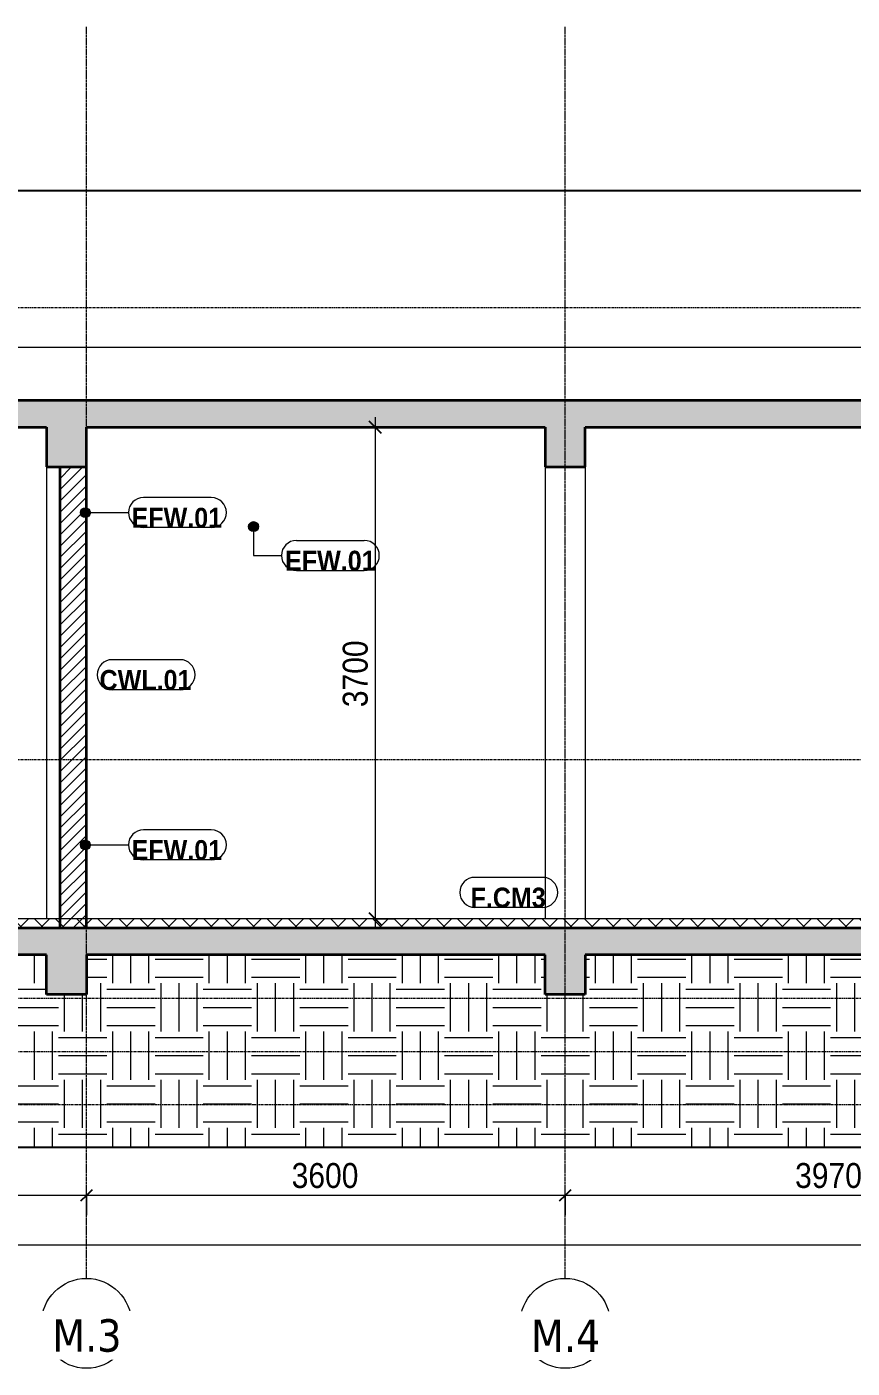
# Model space of a CAD drawing. Header units: millimetres. Extents: x 68650 to 268645, y -2410 to 17645.
# Drawn here: x 229648 to 235854, y -2380 to 7711 of the extents above; entities that cross this region are included whole.
import ezdxf

# ---------------------------------------------------------------- set-up
doc = ezdxf.new("R2010")
doc.units = ezdxf.units.MM
for name, pattern in [('Centre', [31.75, 6.35, -4.7625, 15.875, -4.7625]), ('Grid Line', [22.225, 12.7, -3.175, 3.175, -3.175]), ('Hidden', [7.14375, 4.7625, -2.38125])]:
    doc.linetypes.add(name, pattern=pattern)
for name, color, linetype, lineweight in [('A-ANNO-DIMS', 211, 'Continuous', 9), ('A-ANNO-DIMS-75', 211, 'Continuous', 9), ('A-ANNO-NOTE', 131, 'Continuous', 9), ('A-DETL-GENF', 92, 'Continuous', 18), ('A-DETL-GENF-2', 92, 'Hidden', 25), ('A-DETL-GENF-3', 9, 'Continuous', 18), ('A-DETL-MEDM', 33, 'Continuous', 35), ('A-FLOR-FNSH-1', 7, 'Continuous', 18), ('A-FLOR-LEVL-2', 51, 'Centre', 9), ('A-FLOR-PATT-1', 8, 'Continuous', 18), ('A-WALL', 113, 'Continuous', 18), ('A-WALL-2', 250, 'Continuous', 35), ('A-WALL-PATT-1', 111, 'Continuous', 18), ('S-COLS', 52, 'Continuous', 18), ('S-GRID-1', 1, 'Grid Line', 9), ('S-GRID-IDEN', 1, 'Continuous', 9)]:
    doc.layers.add(name, color=color, linetype=linetype, lineweight=lineweight)
doc.styles.add('Arial_B', font='arialbd.ttf', dxfattribs={"width": 0.9, "height": 150})
doc.styles.add('Tahoma_B', font='tahomabd.ttf', dxfattribs={"height": 243.75})
doc.styles.add('UTM Avo', font='', dxfattribs={"width": 0.9, "height": 187.5})
doc.styles.get('UTM Avo').set_extended_font_data('UTM Avo')
doc.dimstyles.new('1_Dim_chi_tiet_2_5', dxfattribs={"dimscale": 304.8, "dimtxt": 187.368928, "dimasz": 0.295276, "dimexe": 0.246063, "dimexo": 0.0625, "dimgap": 0.024606, "dimtad": 1, "dimdec": 0, "dimrnd": 5, "dimzin": 0, "dimdsep": 46, "dimtxsty": 'UTM Avo', "dimblk1": 'OBLIQUE', "dimblk2": 'OBLIQUE', "dimsah": 1, "dimcen": 0.09, "dimdle": 0.246063, "dimazin": 0, "dimtfac": 1, "dimtdec": 4, "dimtix": 1, "dimtmove": 0, "dimatfit": 3, "dimfxl": 0.492126, "dimfxlon": 1, "dimtvp": 1, "dimtolj": 1, "dimtzin": 0, "dimarcsym": 2})

# ---------------------------------------------------------------- blocks, each defined once
blk = doc.blocks.new('BORDER VIEW - BORDER VIEW-2322467-TKCS_NHÀ MÁY PHÁT ĐIỆN - MẶT CẮT 1')
at = {"layer": 'A-DETL-GENF-2'}
for p, q in [((70443, 6480), (90516, 6480)), ((90516, -720), (70443, -720))]:
    blk.add_line(p, q, dxfattribs=at)
blk = doc.blocks.new('Grid - M_Grid Head - Circle-353313-TKCS_NHÀ MÁY PHÁT ĐIỆN - MẶT CẮT 1')
at = {"layer": 'S-GRID-IDEN'}
blk.add_circle((71453, -2043), 338, dxfattribs=at)
blk = doc.blocks.new('DIMBLOCK71-TKCS_NHÀ MÁY PHÁT ĐIỆN - MẶT CẮT 1')
at = {"layer": 'A-ANNO-DIMS-75'}
for p, q in [((233696, -1230), (233696, -1005)), ((237667, -1230), (237667, -1005)), ((237742, -1080), (233696, -1080)), ((233696, -1080), (233696, -1230)), ((237667, -1080), (237667, -1230))]:
    blk.add_line(p, q, dxfattribs=at)
at = {"layer": 'A-ANNO-DIMS-75', "lineweight": 25}
for p, q in [((233696, -1080), (233651, -1125)), ((233696, -1080), (233741, -1035)), ((237667, -1080), (237622, -1125)), ((237667, -1080), (237712, -1035))]:
    blk.add_line(p, q, dxfattribs=at)
at = {"layer": 'A-ANNO-DIMS-75', "color": 0, "insert": (235425, -837), "char_height": 187.5, "width": 616.24, "attachment_point": 1, "line_spacing_factor": 1.110334, "style": 'UTM Avo'}
blk.add_mtext('3970', dxfattribs=at)
blk = doc.blocks.new('_Oblique')
at = {"color": 0, "linetype": 'ByBlock', "lineweight": -2}
blk.add_line((-0.5, -0.5), (0.5, 0.5), dxfattribs=at)
blk = doc.blocks.new('DIMBLOCK72-TKCS_NHÀ MÁY PHÁT ĐIỆN - MẶT CẮT 1')
at = {"layer": 'A-ANNO-DIMS-75'}
for p, q in [((230096, -1230), (230096, -1005)), ((233696, -1230), (233696, -1005)), ((233696, -1080), (230096, -1080)), ((230096, -1080), (230096, -1230)), ((233696, -1080), (233696, -1230))]:
    blk.add_line(p, q, dxfattribs=at)
at = {"layer": 'A-ANNO-DIMS-75', "lineweight": 25}
for p, q in [((230096, -1080), (230051, -1125)), ((230096, -1080), (230141, -1035)), ((233696, -1080), (233651, -1125)), ((233696, -1080), (233741, -1035))]:
    blk.add_line(p, q, dxfattribs=at)
at = {"layer": 'A-ANNO-DIMS-75', "color": 0, "insert": (231639, -837), "char_height": 187.5, "width": 616.24, "attachment_point": 1, "line_spacing_factor": 1.110334, "style": 'UTM Avo'}
blk.add_mtext('3600', dxfattribs=at)
blk = doc.blocks.new('DIMBLOCK73-TKCS_NHÀ MÁY PHÁT ĐIỆN - MẶT CẮT 1')
at = {"layer": 'A-ANNO-DIMS-75'}
for p, q in [((224517, -1230), (224517, -1005)), ((230096, -1230), (230096, -1005)), ((230096, -1080), (224517, -1080)), ((224517, -1080), (224517, -1230)), ((230096, -1080), (230096, -1230))]:
    blk.add_line(p, q, dxfattribs=at)
at = {"layer": 'A-ANNO-DIMS-75', "lineweight": 25}
for p, q in [((224517, -1080), (224472, -1125)), ((224517, -1080), (224562, -1035)), ((230096, -1080), (230051, -1125)), ((230096, -1080), (230141, -1035))]:
    blk.add_line(p, q, dxfattribs=at)
at = {"layer": 'A-ANNO-DIMS-75', "color": 0, "insert": (227050, -837), "char_height": 187.5, "width": 616.24, "attachment_point": 1, "line_spacing_factor": 1.110334, "style": 'UTM Avo'}
blk.add_mtext('5580', dxfattribs=at)
blk = doc.blocks.new('DIMBLOCK75-TKCS_NHÀ MÁY PHÁT ĐIỆN - MẶT CẮT 1')
at = {"layer": 'A-ANNO-DIMS-75'}
for p, q in [((219667, -1605), (219667, -1380)), ((237667, -1605), (237667, -1380)), ((237742, -1455), (219592, -1455)), ((219667, -1455), (219667, -1605)), ((237667, -1455), (237667, -1605))]:
    blk.add_line(p, q, dxfattribs=at)
at = {"layer": 'A-ANNO-DIMS-75', "lineweight": 25}
for p, q in [((219667, -1455), (219712, -1410)), ((237667, -1455), (237712, -1410)), ((219667, -1455), (219622, -1500)), ((237667, -1455), (237622, -1500))]:
    blk.add_line(p, q, dxfattribs=at)
at = {"layer": 'A-ANNO-DIMS-75', "color": 0, "insert": (228346, -1212), "char_height": 187.5, "width": 770.29, "attachment_point": 1, "line_spacing_factor": 1.110334, "style": 'UTM Avo'}
blk.add_mtext('18000', dxfattribs=at)
blk = doc.blocks.new('DIMBLOCK76-TKCS_NHÀ MÁY PHÁT ĐIỆN - MẶT CẮT 1')
at = {"layer": 'A-ANNO-DIMS-75', "lineweight": 25}
for p, q in [((232266, 4700), (232221, 4745)), ((232266, 4700), (232311, 4655)), ((232266, 1000), (232221, 1045)), ((232266, 1000), (232311, 955))]:
    blk.add_line(p, q, dxfattribs=at)
at = {"layer": 'A-ANNO-DIMS-75'}
for p, q in [((232266, 4775), (232266, 925)), ((232416, 4700), (232191, 4700)), ((232266, 4700), (232416, 4700)), ((232416, 1000), (232191, 1000)), ((232266, 1000), (232416, 1000))]:
    blk.add_line(p, q, dxfattribs=at)
at = {"layer": 'A-ANNO-DIMS-75', "color": 0, "insert": (232023, 2593), "char_height": 187.5, "width": 616.24, "attachment_point": 1, "rotation": 90, "line_spacing_factor": 1.110334, "style": 'UTM Avo'}
blk.add_mtext('3700', dxfattribs=at)
blk = doc.blocks.new('NCV_GHI CHU VAT LIEU HOAN THIEN - NCV_GHI CHU VAT LIEU HOAN THIEN-2360914-TKCS_NHÀ MÁY PHÁT ĐIỆN - MẶT CẮT 1')
at = {"layer": 'A-ANNO-NOTE'}
for p, q in [((75260, 3107), (75770, 3107)), ((75260, 2881), (75770, 2881))]:
    blk.add_line(p, q, dxfattribs=at)
for centre, start, end in [((75260, 2994), 90, 270), ((75770, 2994), 270, 90)]:
    blk.add_arc(centre, 113, start, end, dxfattribs=at)
blk = doc.blocks.new('NCV_GHI CHU VAT LIEU HOAN THIEN - NCV_GHI CHU VAT LIEU HOAN THIEN-2361198-TKCS_NHÀ MÁY PHÁT ĐIỆN - MẶT CẮT 1')
at = {"layer": 'A-ANNO-NOTE'}
for p, q in [((82820, 4170), (82310, 4170)), ((82820, 3944), (82310, 3944))]:
    blk.add_line(p, q, dxfattribs=at)
for centre, start, end in [((82310, 4057), 90, 270), ((82820, 4057), 270, 90)]:
    blk.add_arc(centre, 113, start, end, dxfattribs=at)

msp = doc.modelspace()

# ---------------------------------------------------------------- hatches: boundary and pattern name
at = {"layer": 'A-ANNO-NOTE'}
h = msp.add_hatch(color=256, dxfattribs=at)
edge = h.paths.add_edge_path()
edge.add_arc((230087.8, 4056.2), 37.5, 0, 360)
h = msp.add_hatch(color=256, dxfattribs=at)
edge = h.paths.add_edge_path()
edge.add_arc((231352.7, 3951.4), 37.5, 0, 360)
h = msp.add_hatch(color=256, dxfattribs=at)
edge = h.paths.add_edge_path()
edge.add_arc((230087.8, 1556.2), 37.5, 0, 360)
at = {"layer": 'A-DETL-GENF-3'}
h = msp.add_hatch(dxfattribs=at)
h.set_pattern_fill('FP_78', color=256, style=0, pattern_type=2)
h.set_pattern_definition([(50, (223716.03, 2375), (546.553, -47.817), [57.15, -628.65]), (355, (223716, 2375), (-105.728, 573.17), [45.72, -502.92]), (100.451, (223761.57, 2371), (440.828, 525.35), [48.57, -534.27]), (46.184, (223716, 2527.4), (813.237, -126.13), [85.725, -942.975]), (96.636, (223783.8, 2516.9), (712.207, 742.283), [72.855, -801.405]), (351.184, (223716, 2527.4), (712.215, 742.276), [68.58, -754.38]), (21, (223792.23, 2489.3), (454.843, -306.796), [57.15, -628.65]), (326, (223792.2, 2489.3), (185.406, 552.564), [45.72, -502.92]), (71.451, (223830.13, 2463.73), (640.251, 245.764), [48.57, -534.27]), (37.5, (223716.03, 2375), (9.2664, 253.665), [5.029, -491.795, 5.029, -505.511, -504.825]), (37.5, (223716.03, 2375), (9.2664, 253.665), [-1007.364, 5.029, -499.796]), (7.5, (223716.03, 2375), (200.4594, 300.5414), [5.029, -286.055, 5.029, -480.365, -192.405]), (7.5, (223716.03, 2375), (200.4594, 300.5414), [-776.478, 5.029, -187.376]), (327.5, (223546.1, 2375), (406.7728, -17.1864), [5.029, -185.471, 5.029, -589.331, -788.67]), (327.5, (223546.1, 2375), (406.7728, -17.1864), [-784.86, 5.029, -783.641]), (317.5, (223469.9, 2375), (444.388, 76.28), [5.029, -242.621, 5.029, -389.687, -560.07]), (317.5, (223469.9, 2375), (444.388, 76.28), [-642.366, 5.029, -555.041]), (45, (223716.03, 2375), (-188.5854, 188.5854), []), (45, (223716.03, 2660.75), (-188.5854, 188.5854), [])])
h.paths.add_polyline_path([(237367.5, 430), (237667.5, 430), (237667.5, 930), (219667.5, 930), (219667.5, 430), (219967.5, 430), (219967.5, 730), (224367.5, 730), (224367.5, 430), (224667.5, 430), (224667.5, 730), (229795.6, 730), (229795.6, 430), (230095.6, 430), (230095.6, 730), (233545.6, 730), (233545.6, 430), (233845.6, 430), (233845.6, 730), (237367.5, 730), (237367.5, 658.9)])
h.paths.add_polyline_path([(237667.5, 4400), (237667.5, 4900), (219667.5, 4900), (219667.5, 4400), (219967.5, 4400), (219967.5, 4700), (224367.5, 4700), (224367.5, 4400), (224667.5, 4400), (224667.5, 4700), (229795.6, 4700), (229795.6, 4400), (230095.6, 4400), (230095.6, 4700), (233545.6, 4700), (233545.6, 4400), (233845.6, 4400), (233845.6, 4700), (237367.5, 4700), (237367.5, 4400)])
h = msp.add_hatch(dxfattribs=at)
h.set_pattern_fill('FP_83', color=256, style=0, pattern_type=2)
h.set_pattern_definition([(0, (223716.03, 2375), (362.902, 362.902), [362.902, -362.902]), (0, (223716.03, 2511.1), (362.902, 362.902), [362.902, -362.902]), (0, (223716.03, 2647.18), (362.902, 362.902), [362.902, -362.902]), (90, (223761.4, 2692.54), (-362.902, 362.903), [362.902, -362.902]), (90, (223897.48, 2692.54), (-362.902, 362.903), [362.902, -362.902]), (90, (224033.57, 2692.54), (-362.902, 362.903), [362.902, -362.902])])
h.paths.add_polyline_path([(228706.4, -720), (238730.5, -720), (238769.3, -714.9), (238805.5, -699.9), (238836.5, -676.1), (238860.4, -645), (238875.3, -608.8), (238880.5, -567.2), (238880.5, 730), (237667.5, 730), (237667.5, 430), (237367.5, 430), (237367.5, 730), (233845.6, 730), (233845.6, 430), (233545.6, 430), (233545.6, 730), (230095.6, 730), (230095.6, 430), (229795.6, 430), (229795.6, 730), (224667.5, 730), (224667.5, 430), (224367.5, 430), (224367.5, 730), (219967.5, 730), (219967.5, 430), (219667.5, 430), (219667.5, 680), (218507.5, 680), (218507.5, -570), (218512.6, -608.8), (218527.5, -645), (218551.4, -676.1), (218582.5, -699.9), (218618.6, -714.9), (218657.5, -720), (226152, -720)])
at = {"layer": 'A-FLOR-PATT-1'}
h = msp.add_hatch(dxfattribs=at)
h.set_pattern_fill('FP_76', color=256, style=0, pattern_type=2)
h.set_pattern_definition([(45, (223716.03, 2375), (-79.5495, 79.5495), []), (135, (223716.03, 2375), (-79.5495, -79.5495), [])])
h.paths.add_polyline_path([(219667.5, 930), (237667.5, 930), (237667.5, 1000), (219667.5, 1000)])
at = {"layer": 'A-WALL-PATT-1'}
h = msp.add_hatch(dxfattribs=at)
h.set_pattern_fill('FP_77', color=256, style=0, pattern_type=2)
h.set_pattern_definition([(45, (223716.03, 2375), (-42.4264, 42.4264), [])])
h.paths.add_polyline_path([(229895.6, 930), (230095.6, 930), (230095.6, 4400), (229895.6, 4400), (229895.6, 1071.9)])

# ---------------------------------------------------------------- linework, layer by layer
at = {"layer": 'A-ANNO-NOTE'}
for p, q in [((230087.8, 4056.2), (230411.5, 4056.2)), ((231352.7, 3951.4), (231352.7, 3733.3)), ((231352.7, 3733.3), (231561.7, 3733.3)), ((230087.8, 1556.2), (230411.5, 1556.2))]:
    msp.add_line(p, q, dxfattribs=at)
for centre in [(230087.8, 4056.2), (231352.7, 3951.4), (230087.8, 1556.2)]:
    msp.add_circle(centre, 37.5, dxfattribs=at)
at = {"layer": 'A-DETL-MEDM'}
for p, q in [((237667.5, 4900), (219667.5, 4900)), ((224667.5, 4700), (229795.6, 4700)), ((229795.6, 4700), (229795.6, 4400)), ((230095.6, 4400), (230095.6, 4700)), ((230095.6, 4700), (233545.6, 4700)), ((233545.6, 4700), (233545.6, 4400)), ((233845.6, 4400), (233845.6, 4700)), ((233845.6, 4700), (237367.5, 4700)), ((229795.6, 4400), (230095.6, 4400)), ((233545.6, 4400), (233845.6, 4400)), ((237667.5, 930), (219667.5, 930)), ((229795.6, 730), (224667.5, 730)), ((229795.6, 430), (229795.6, 730)), ((233545.6, 730), (230095.6, 730)), ((230095.6, 730), (230095.6, 430)), ((233545.6, 430), (233545.6, 730)), ((237367.5, 730), (233845.6, 730)), ((233845.6, 730), (233845.6, 430)), ((230095.6, 430), (229795.6, 430)), ((233845.6, 430), (233545.6, 430))]:
    msp.add_line(p, q, dxfattribs=at)
at = {"layer": 'A-FLOR-FNSH-1'}
msp.add_line((237667.5, 1000), (219667.5, 1000), dxfattribs=at)
at = {"layer": 'A-FLOR-LEVL-2'}
for p, q in [((217496.2, 5600), (240354.9, 5600)), ((217496.2, 2200), (240354.9, 2200)), ((239402.4, 400), (217496.2, 400)), ((240354.9, 0), (217496.2, 0)), ((239402.4, -400), (217496.2, -400))]:
    msp.add_line(p, q, dxfattribs=at)
at = {"layer": 'A-WALL'}
msp.add_line((237467.5, 5300), (219867.5, 5300), dxfattribs=at)
at = {"layer": 'A-WALL-2'}
for p, q in [((229895.6, 4400), (229895.6, 930)), ((230095.6, 930), (230095.6, 4400))]:
    msp.add_line(p, q, dxfattribs=at)
at = {"layer": 'S-COLS'}
for p, q in [((229795.6, 4400), (229795.6, 1000)), ((233545.6, 4400), (233545.6, 1000)), ((233845.6, 4400), (233845.6, 1000))]:
    msp.add_line(p, q, dxfattribs=at)
at = {"layer": 'S-GRID-1'}
for p, q in [((230095.6, 5836.5), (230095.6, 7711.5)), ((233695.6, 5836.5), (233695.6, 7711.5)), ((230095.6, 169.6), (230095.6, 5836.5)), ((233695.6, 169.6), (233695.6, 5836.5)), ((230095.6, -1705.4), (230095.6, 169.6)), ((233695.6, -1705.4), (233695.6, 169.6))]:
    msp.add_line(p, q, dxfattribs=at)

# ---------------------------------------------------------------- block references
at = {"layer": 'A-ANNO-NOTE'}
for name, p in [('NCV_GHI CHU VAT LIEU HOAN THIEN - NCV_GHI CHU VAT LIEU HOAN THIEN-2361198-TKCS_NHÀ MÁY PHÁT ĐIỆN - MẶT CẮT 1', (148214.9, 0)), ('NCV_GHI CHU VAT LIEU HOAN THIEN - NCV_GHI CHU VAT LIEU HOAN THIEN-2360914-TKCS_NHÀ MÁY PHÁT ĐIỆN - MẶT CẮT 1', (156415.2, 740)), ('NCV_GHI CHU VAT LIEU HOAN THIEN - NCV_GHI CHU VAT LIEU HOAN THIEN-2361198-TKCS_NHÀ MÁY PHÁT ĐIỆN - MẶT CẮT 1', (147979.5, -1220)), ('NCV_GHI CHU VAT LIEU HOAN THIEN - NCV_GHI CHU VAT LIEU HOAN THIEN-2361198-TKCS_NHÀ MÁY PHÁT ĐIỆN - MẶT CẮT 1', (148214.9, -2500)), ('NCV_GHI CHU VAT LIEU HOAN THIEN - NCV_GHI CHU VAT LIEU HOAN THIEN-2361198-TKCS_NHÀ MÁY PHÁT ĐIỆN - MẶT CẮT 1', (150706.4, -2857.6))]:
    msp.add_blockref(name, p, dxfattribs=at)
at = {"layer": 'A-DETL-GENF'}
msp.add_blockref('BORDER VIEW - BORDER VIEW-2322467-TKCS_NHÀ MÁY PHÁT ĐIỆN - MẶT CẮT 1', (148214.9, 0), dxfattribs=at)
at = {"layer": 'S-GRID-IDEN'}
for p in [(158643.1, 0), (162243.1, 0)]:
    msp.add_blockref('Grid - M_Grid Head - Circle-353313-TKCS_NHÀ MÁY PHÁT ĐIỆN - MẶT CẮT 1', p, dxfattribs=at)

# ---------------------------------------------------------------- texts
at = {"layer": 'A-ANNO-NOTE', "char_height": 150, "attachment_point": 5, "line_spacing_factor": 0.936439, "style": 'Arial_B'}
for s, insert, width in [('\\pt3.375,6.75,10.125,13.5,16.875,20.25,23.625,27,30.375,33.75,37.125,40.5,43.875,47.25,50.625,54,57.375,60.75,64.125,67.5,70.875,74.25,77.625,81,84.375,87.75,91.125,94.5,97.875,101.25,104.625,108;EFW.01', (230775.6, 4016.5), 691.875), ('\\pt3.375,6.75,10.125,13.5,16.875,20.25,23.625,27,30.375,33.75,37.125,40.5,43.875,47.25,50.625,54,57.375,60.75,64.125,67.5,70.875,74.25,77.625,81,84.375,87.75,91.125,94.5,97.875,101.25,104.625,108;EFW.01', (231930, 3693.6), 691.875), ('\\pt3.375,6.75,10.125,13.5,16.875,20.25,23.625,27,30.375,33.75,37.125,40.5,43.875,47.25,50.625,54,57.375,60.75,64.125,67.5,70.875,74.25,77.625,81,84.375,87.75,91.125,94.5,97.875,101.25,104.625,108;CWL.01', (230539.9, 2796.5), 701.325), ('\\pt3.375,6.75,10.125,13.5,16.875,20.25,23.625,27,30.375,33.75,37.125,40.5,43.875,47.25,50.625,54,57.375,60.75,64.125,67.5,70.875,74.25,77.625,81,84.375,87.75,91.125,94.5,97.875,101.25,104.625,108;EFW.01', (230775.6, 1516.5), 691.875), ('\\pt3.375,6.75,10.125,13.5,16.875,20.25,23.625,27,30.375,33.75,37.125,40.5,43.875,47.25,50.625,54,57.375,60.75,64.125,67.5,70.875,74.25,77.625,81,84.375,87.75,91.125,94.5,97.875,101.25,104.625,108;F.CM3', (233266.8, 1158.9), 585.225)]:
    msp.add_mtext(s, dxfattribs=dict(at, insert=insert, width=width))

# ---------------------------------------------------------------- dimensions: what is measured, and where the dimension line sits
at = {"layer": 'A-ANNO-DIMS'}
dim = msp.add_linear_dim(base=(232266.1, 1000), p1=(232416.1, 4700), p2=(232416.1, 1000), angle=90, dimstyle='1_Dim_chi_tiet_2_5', override={"dimpost": '<>', "dimfxl": 3700}, dxfattribs=at)
dim.commit()
dim.dimension.update_dxf_attribs({"geometry": 'DIMBLOCK76-TKCS_NHÀ MÁY PHÁT ĐIỆN - MẶT CẮT 1', "text_midpoint": (232161.6, 2850)})
for base, p1, p2, override, picture, middle in [((224517.5, -1080.4), (230095.6, -1230.4), (224517.5, -1230.4), {"dimpost": '<>', "dimfxl": 5578.181818}, 'DIMBLOCK73-TKCS_NHÀ MÁY PHÁT ĐIỆN - MẶT CẮT 1', (227306.5, -975.9)), ((230095.6, -1080.4), (233695.6, -1230.4), (230095.6, -1230.4), {"dimpost": '<>', "dimfxl": 3600}, 'DIMBLOCK72-TKCS_NHÀ MÁY PHÁT ĐIỆN - MẶT CẮT 1', (231895.6, -975.9)), ((233695.6, -1080.4), (237667.5, -1230.4), (233695.6, -1230.4), {"dimpost": '<>', "dimfxl": 3971.818182}, 'DIMBLOCK71-TKCS_NHÀ MÁY PHÁT ĐIỆN - MẶT CẮT 1', (235681.5, -975.9)), ((219667.5, -1455.4), (237667.5, -1605.4), (219667.5, -1605.4), {"dimpost": '<>', "dimfxl": 18000}, 'DIMBLOCK75-TKCS_NHÀ MÁY PHÁT ĐIỆN - MẶT CẮT 1', (228667.5, -1350.9))]:
    dim = msp.add_linear_dim(base=base, p1=p1, p2=p2, dimstyle='1_Dim_chi_tiet_2_5', override=override, dxfattribs=at)
    dim.commit()
    dim.dimension.update_dxf_attribs({"geometry": picture, "text_midpoint": middle})

# ---------------------------------------------------------------- next in the draw order: texts
at = {"layer": 'S-GRID-IDEN', "char_height": 243.75, "width": 620.25, "attachment_point": 5, "line_spacing_factor": 0.996129, "style": 'Tahoma_B', "bg_fill": 3, "box_fill_scale": 1.25, "bg_fill_color": 256, "bg_fill_true_color": 13158600, "bg_fill_transparency": 0}
for s, insert in [('\\pt952.49944,1904.99888,2857.50075,3810.00019,4762.49962,5714.99906,6667.50094,7620.00037,8572.49981,9524.99925,10477.50113,11430.00056,12382.5,13334.99944,14287.49888,15240.00075,16192.50019,17144.99963,18097.49906,19050.00094,20002.50038,20954.99981,21907.49925,22860.00113,23812.50056,24765,25717.49944,26669.99887,27622.50075,28575.00019,29527.49963,30479.99906;M.3', (230098.8, -2136.5)), ('\\pt952.49944,1904.99888,2857.50075,3810.00019,4762.49962,5714.99906,6667.50094,7620.00037,8572.49981,9524.99925,10477.50113,11430.00056,12382.5,13334.99944,14287.49888,15240.00075,16192.50019,17144.99963,18097.49906,19050.00094,20002.50038,20954.99981,21907.49925,22860.00113,23812.50056,24765,25717.49944,26669.99887,27622.50075,28575.00019,29527.49963,30479.99906;M.4', (233698.8, -2136.5))]:
    msp.add_mtext(s, dxfattribs=dict(at, insert=insert))

doc.saveas('drawing.dxf')
